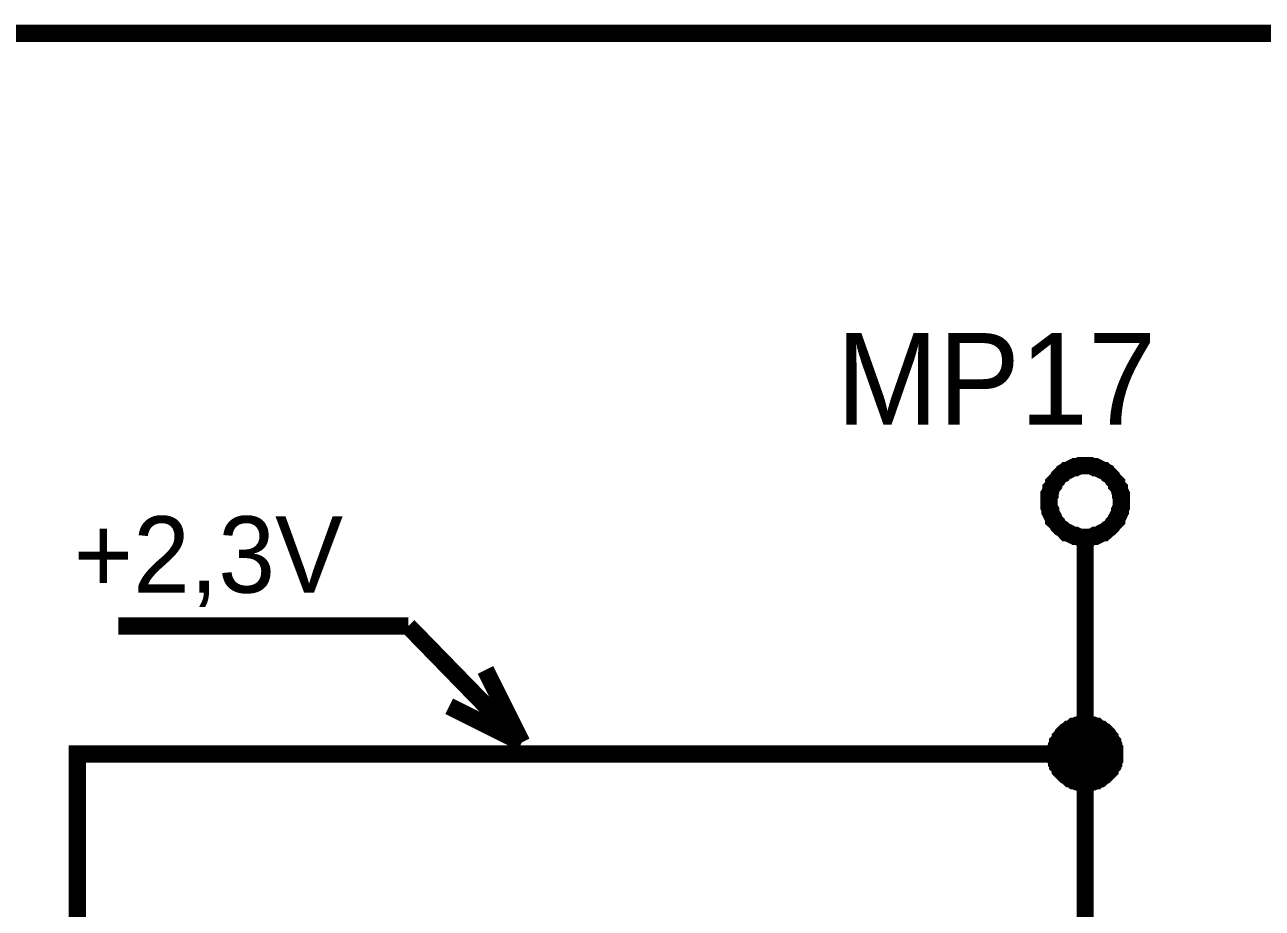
# Model space of a CAD drawing. Header units: millimetres. Extents: x 0 to 420, y 0 to 297.
# Drawn here: x 141.62 to 163.11, y 114.81 to 130.14 of the extents above; entities that cross this region are included whole.
import ezdxf

# ---------------------------------------------------------------- set-up
doc = ezdxf.new("R2010")
doc.units = ezdxf.units.MM
doc.layers.add('Sheet', color=255, linetype='Continuous')

msp = doc.modelspace()

# ---------------------------------------------------------------- linework, layer by layer
at = {"layer": 'Sheet'}
for points, const_width in [([(97.569, 124.986), (97.569, 129.987), (110.048, 129.987), (205.018, 129.987), (210, 129.987)], 0.3), ([(159.403, 121.873), (159.403, 121.906), (159.403, 121.94), (159.403, 121.973), (159.42, 121.989), (159.42, 122.022), (159.436, 122.055), (159.436, 122.089), (159.453, 122.105), (159.47, 122.138), (159.486, 122.155), (159.486, 122.188), (159.503, 122.205), (159.536, 122.238), (159.552, 122.254), (159.569, 122.287), (159.585, 122.304), (159.602, 122.32), (159.635, 122.337), (159.652, 122.37), (159.685, 122.387), (159.701, 122.403), (159.734, 122.403), (159.767, 122.42), (159.784, 122.436), (159.817, 122.453), (159.85, 122.453), (159.867, 122.469), (159.9, 122.469), (159.933, 122.486), (159.966, 122.486), (159.999, 122.486), (160.032, 122.486)], 0.3), ([(160.032, 122.486), (159.999, 122.486), (159.966, 122.486), (159.933, 122.486), (159.9, 122.469), (159.867, 122.469), (159.85, 122.453), (159.817, 122.453), (159.784, 122.436), (159.767, 122.42), (159.734, 122.403), (159.701, 122.403), (159.685, 122.387), (159.652, 122.37), (159.635, 122.337), (159.602, 122.32), (159.585, 122.304), (159.569, 122.287), (159.552, 122.254), (159.536, 122.238), (159.503, 122.205), (159.486, 122.188), (159.486, 122.155), (159.47, 122.138), (159.453, 122.105), (159.436, 122.089), (159.436, 122.055), (159.42, 122.022), (159.42, 121.989), (159.403, 121.973), (159.403, 121.94), (159.403, 121.906), (159.403, 121.873)], 0.3), ([(160.032, 122.486), (160.065, 122.486), (160.099, 122.486), (160.132, 122.486), (160.165, 122.469), (160.198, 122.469), (160.214, 122.453), (160.247, 122.453), (160.281, 122.436), (160.297, 122.42), (160.33, 122.403), (160.363, 122.403), (160.38, 122.387), (160.413, 122.37), (160.43, 122.337), (160.463, 122.32), (160.479, 122.304), (160.496, 122.287), (160.512, 122.254), (160.529, 122.238), (160.562, 122.205), (160.578, 122.188), (160.578, 122.155), (160.595, 122.138), (160.612, 122.105), (160.628, 122.089), (160.628, 122.055), (160.645, 122.022), (160.645, 121.989), (160.661, 121.973), (160.661, 121.94), (160.661, 121.906), (160.661, 121.873)], 0.3), ([(160.661, 121.873), (160.661, 121.906), (160.661, 121.94), (160.661, 121.973), (160.645, 121.989), (160.645, 122.022), (160.628, 122.055), (160.628, 122.089), (160.612, 122.105), (160.595, 122.138), (160.578, 122.155), (160.578, 122.188), (160.562, 122.205), (160.529, 122.238), (160.512, 122.254), (160.496, 122.287), (160.479, 122.304), (160.463, 122.32), (160.43, 122.337), (160.413, 122.37), (160.38, 122.387), (160.363, 122.403), (160.33, 122.403), (160.297, 122.42), (160.281, 122.436), (160.247, 122.453), (160.214, 122.453), (160.198, 122.469), (160.165, 122.469), (160.132, 122.486), (160.099, 122.486), (160.065, 122.486), (160.032, 122.486)], 0.3), ([(160.032, 121.244), (159.999, 121.244), (159.966, 121.244), (159.933, 121.244), (159.9, 121.261), (159.867, 121.261), (159.85, 121.277), (159.817, 121.277), (159.784, 121.294), (159.767, 121.31), (159.734, 121.327), (159.701, 121.327), (159.685, 121.343), (159.652, 121.377), (159.635, 121.393), (159.602, 121.41), (159.585, 121.426), (159.569, 121.443), (159.552, 121.476), (159.536, 121.492), (159.503, 121.526), (159.486, 121.542), (159.486, 121.575), (159.47, 121.608), (159.453, 121.625), (159.436, 121.658), (159.436, 121.691), (159.42, 121.708), (159.42, 121.741), (159.403, 121.774), (159.403, 121.807), (159.403, 121.84), (159.403, 121.873)], 0.3), ([(159.403, 121.873), (159.403, 121.873)], 0.3), ([(159.403, 121.873), (159.403, 121.84), (159.403, 121.807), (159.403, 121.774), (159.42, 121.741), (159.42, 121.708), (159.436, 121.691), (159.436, 121.658), (159.453, 121.625), (159.47, 121.608), (159.486, 121.575), (159.486, 121.542), (159.503, 121.526), (159.536, 121.492), (159.552, 121.476), (159.569, 121.443), (159.585, 121.426), (159.602, 121.41), (159.635, 121.393), (159.652, 121.377), (159.685, 121.343), (159.701, 121.327), (159.734, 121.327), (159.767, 121.31), (159.784, 121.294), (159.817, 121.277), (159.85, 121.277), (159.867, 121.261), (159.9, 121.261), (159.933, 121.244), (159.966, 121.244), (159.999, 121.244), (160.032, 121.244)], 0.3), ([(160.661, 121.873), (160.661, 121.84), (160.661, 121.807), (160.661, 121.774), (160.645, 121.741), (160.645, 121.708), (160.628, 121.691), (160.628, 121.658), (160.612, 121.625), (160.595, 121.608), (160.578, 121.575), (160.578, 121.542), (160.562, 121.526), (160.529, 121.492), (160.512, 121.476), (160.496, 121.443), (160.479, 121.426), (160.463, 121.41), (160.43, 121.393), (160.413, 121.377), (160.38, 121.343), (160.363, 121.327), (160.33, 121.327), (160.297, 121.31), (160.281, 121.294), (160.247, 121.277), (160.214, 121.277), (160.198, 121.261), (160.165, 121.261), (160.132, 121.244), (160.099, 121.244), (160.065, 121.244), (160.032, 121.244)], 0.3), ([(160.032, 121.244), (160.065, 121.244), (160.099, 121.244), (160.132, 121.244), (160.165, 121.261), (160.198, 121.261), (160.214, 121.277), (160.247, 121.277), (160.281, 121.294), (160.297, 121.31), (160.33, 121.327), (160.363, 121.327), (160.38, 121.343), (160.413, 121.377), (160.43, 121.393), (160.463, 121.41), (160.479, 121.426), (160.496, 121.443), (160.512, 121.476), (160.529, 121.492), (160.562, 121.526), (160.578, 121.542), (160.578, 121.575), (160.595, 121.608), (160.612, 121.625), (160.628, 121.658), (160.628, 121.691), (160.645, 121.708), (160.645, 121.741), (160.661, 121.774), (160.661, 121.807), (160.661, 121.84), (160.661, 121.873)], 0.3), ([(160.661, 121.873), (160.661, 121.873), (160.661, 121.873), (160.661, 121.873), (160.661, 121.873), (160.661, 121.873), (160.661, 121.873), (160.661, 121.873), (160.661, 121.873), (160.661, 121.873), (160.661, 121.873), (160.661, 121.873), (160.661, 121.873), (160.661, 121.873), (160.661, 121.873), (160.661, 121.873), (160.661, 121.873), (160.661, 121.873), (160.661, 121.873), (160.661, 121.873), (160.661, 121.873), (160.661, 121.873), (160.661, 121.873), (160.661, 121.873), (160.661, 121.873), (160.661, 121.873), (160.661, 121.873), (160.661, 121.873), (160.661, 121.873), (160.661, 121.873), (160.661, 121.873), (160.661, 121.873), (160.661, 121.873)], 0.3), ([(160.661, 121.873), (160.661, 121.873)], 0.3), ([(160.032, 121.244), (160.032, 119.986)], 0.3), ([(160.032, 117.485), (160.032, 119.986)], 0.3), ([(148.281, 119.704), (143.25, 119.704)], 0.3), ([(150.251, 117.684), (148.281, 119.704)], 0.3), ([(150.251, 117.684), (149.622, 118.942)], 0.3), ([(150.251, 117.684), (148.993, 118.313)], 0.3), ([(159.519, 117.485), (159.519, 117.518), (159.519, 117.535), (159.519, 117.568), (159.536, 117.585), (159.536, 117.618), (159.536, 117.634), (159.552, 117.667), (159.552, 117.684), (159.569, 117.7), (159.585, 117.734), (159.602, 117.75), (159.602, 117.767), (159.619, 117.783), (159.635, 117.816), (159.652, 117.833), (159.668, 117.85), (159.685, 117.866), (159.701, 117.883), (159.734, 117.899), (159.751, 117.916), (159.767, 117.916), (159.784, 117.932), (159.817, 117.949), (159.834, 117.965), (159.85, 117.965), (159.883, 117.982), (159.9, 117.982), (159.933, 117.982), (159.95, 117.999), (159.983, 117.999), (159.999, 117.999), (160.032, 117.999)], 0.3), ([(159.519, 117.485), (159.519, 117.518), (159.519, 117.535), (159.519, 117.568), (159.536, 117.585), (159.536, 117.618), (159.536, 117.634), (159.552, 117.667), (159.552, 117.684), (159.569, 117.7), (159.585, 117.734), (159.602, 117.75), (159.602, 117.767), (159.619, 117.783), (159.635, 117.816), (159.652, 117.833), (159.668, 117.85), (159.685, 117.866), (159.701, 117.883), (159.734, 117.899), (159.751, 117.916), (159.767, 117.916), (159.784, 117.932), (159.817, 117.949), (159.834, 117.965), (159.85, 117.965), (159.883, 117.982), (159.9, 117.982), (159.933, 117.982), (159.95, 117.999), (159.983, 117.999), (159.999, 117.999), (160.032, 117.999)], 0.3), ([(159.519, 117.485), (159.519, 117.518), (159.519, 117.535), (159.519, 117.568), (159.536, 117.585), (159.536, 117.618), (159.536, 117.634), (159.552, 117.667), (159.552, 117.684), (159.569, 117.7), (159.585, 117.734), (159.602, 117.75), (159.602, 117.767), (159.619, 117.783), (159.635, 117.816), (159.652, 117.833), (159.668, 117.85), (159.685, 117.866), (159.701, 117.883), (159.734, 117.899), (159.751, 117.916), (159.767, 117.916), (159.784, 117.932), (159.817, 117.949), (159.834, 117.965), (159.85, 117.965), (159.883, 117.982), (159.9, 117.982), (159.933, 117.982), (159.95, 117.999), (159.983, 117.999), (159.999, 117.999), (160.032, 117.999)], 0.3), ([(159.519, 117.485), (159.519, 117.518), (159.519, 117.535), (159.519, 117.568), (159.536, 117.585), (159.536, 117.618), (159.536, 117.634), (159.552, 117.667), (159.552, 117.684), (159.569, 117.7), (159.585, 117.734), (159.602, 117.75), (159.602, 117.767), (159.619, 117.783), (159.635, 117.816), (159.652, 117.833), (159.668, 117.85), (159.685, 117.866), (159.701, 117.883), (159.734, 117.899), (159.751, 117.916), (159.767, 117.916), (159.784, 117.932), (159.817, 117.949), (159.834, 117.965), (159.85, 117.965), (159.883, 117.982), (159.9, 117.982), (159.933, 117.982), (159.95, 117.999), (159.983, 117.999), (159.999, 117.999), (160.032, 117.999)], 0.3), ([(160.032, 117.999), (160.032, 117.999)], 0.3), ([(160.032, 117.999), (160.065, 117.999), (160.082, 117.999), (160.115, 117.999), (160.132, 117.982), (160.165, 117.982), (160.181, 117.982), (160.214, 117.965), (160.231, 117.965), (160.247, 117.949), (160.281, 117.932), (160.297, 117.916), (160.314, 117.916), (160.33, 117.899), (160.363, 117.883), (160.38, 117.866), (160.396, 117.85), (160.413, 117.833), (160.43, 117.816), (160.446, 117.783), (160.463, 117.767), (160.463, 117.75), (160.479, 117.734), (160.496, 117.7), (160.512, 117.684), (160.512, 117.667), (160.529, 117.634), (160.529, 117.618), (160.529, 117.585), (160.545, 117.568), (160.545, 117.535), (160.545, 117.518), (160.545, 117.485)], 0.3), ([(160.032, 117.999), (160.032, 117.999)], 0.3), ([(160.032, 117.999), (160.065, 117.999), (160.082, 117.999), (160.115, 117.999), (160.132, 117.982), (160.165, 117.982), (160.181, 117.982), (160.214, 117.965), (160.231, 117.965), (160.247, 117.949), (160.281, 117.932), (160.297, 117.916), (160.314, 117.916), (160.33, 117.899), (160.363, 117.883), (160.38, 117.866), (160.396, 117.85), (160.413, 117.833), (160.43, 117.816), (160.446, 117.783), (160.463, 117.767), (160.463, 117.75), (160.479, 117.734), (160.496, 117.7), (160.512, 117.684), (160.512, 117.667), (160.529, 117.634), (160.529, 117.618), (160.529, 117.585), (160.545, 117.568), (160.545, 117.535), (160.545, 117.518), (160.545, 117.485)], 0.3), ([(160.032, 117.999), (160.032, 117.999)], 0.3), ([(160.032, 117.999), (160.065, 117.999), (160.082, 117.999), (160.115, 117.999), (160.132, 117.982), (160.165, 117.982), (160.181, 117.982), (160.214, 117.965), (160.231, 117.965), (160.247, 117.949), (160.281, 117.932), (160.297, 117.916), (160.314, 117.916), (160.33, 117.899), (160.363, 117.883), (160.38, 117.866), (160.396, 117.85), (160.413, 117.833), (160.43, 117.816), (160.446, 117.783), (160.463, 117.767), (160.463, 117.75), (160.479, 117.734), (160.496, 117.7), (160.512, 117.684), (160.512, 117.667), (160.529, 117.634), (160.529, 117.618), (160.529, 117.585), (160.545, 117.568), (160.545, 117.535), (160.545, 117.518), (160.545, 117.485)], 0.3), ([(160.032, 117.999), (160.032, 117.999)], 0.3), ([(160.032, 117.999), (160.065, 117.999), (160.082, 117.999), (160.115, 117.999), (160.132, 117.982), (160.165, 117.982), (160.181, 117.982), (160.214, 117.965), (160.231, 117.965), (160.247, 117.949), (160.281, 117.932), (160.297, 117.916), (160.314, 117.916), (160.33, 117.899), (160.363, 117.883), (160.38, 117.866), (160.396, 117.85), (160.413, 117.833), (160.43, 117.816), (160.446, 117.783), (160.463, 117.767), (160.463, 117.75), (160.479, 117.734), (160.496, 117.7), (160.512, 117.684), (160.512, 117.667), (160.529, 117.634), (160.529, 117.618), (160.529, 117.585), (160.545, 117.568), (160.545, 117.535), (160.545, 117.518), (160.545, 117.485)], 0.3), ([(159.519, 117.485), (159.519, 117.518), (159.519, 117.535), (159.519, 117.568), (159.536, 117.585), (159.536, 117.618), (159.536, 117.634), (159.552, 117.667), (159.552, 117.684), (159.569, 117.7), (159.585, 117.734), (159.602, 117.75), (159.602, 117.767), (159.619, 117.783), (159.635, 117.816), (159.652, 117.833), (159.668, 117.85), (159.685, 117.866), (159.701, 117.883), (159.734, 117.899), (159.751, 117.916), (159.767, 117.916), (159.784, 117.932), (159.817, 117.949), (159.834, 117.965), (159.85, 117.965), (159.883, 117.982), (159.9, 117.982), (159.933, 117.982), (159.95, 117.999), (159.983, 117.999), (159.999, 117.999), (160.032, 117.999)], 0.0991), ([(159.519, 117.485), (159.519, 117.518), (159.519, 117.535), (159.519, 117.568), (159.536, 117.585), (159.536, 117.618), (159.536, 117.634), (159.552, 117.667), (159.552, 117.684), (159.569, 117.7), (159.585, 117.734), (159.602, 117.75), (159.602, 117.767), (159.619, 117.783), (159.635, 117.816), (159.652, 117.833), (159.668, 117.85), (159.685, 117.866), (159.701, 117.883), (159.734, 117.899), (159.751, 117.916), (159.767, 117.916), (159.784, 117.932), (159.817, 117.949), (159.834, 117.965), (159.85, 117.965), (159.883, 117.982), (159.9, 117.982), (159.933, 117.982), (159.95, 117.999), (159.983, 117.999), (159.999, 117.999), (160.032, 117.999)], 0.0991), ([(159.519, 117.485), (159.519, 117.518), (159.519, 117.535), (159.519, 117.568), (159.536, 117.585), (159.536, 117.618), (159.536, 117.634), (159.552, 117.667), (159.552, 117.684), (159.569, 117.7), (159.585, 117.734), (159.602, 117.75), (159.602, 117.767), (159.619, 117.783), (159.635, 117.816), (159.652, 117.833), (159.668, 117.85), (159.685, 117.866), (159.701, 117.883), (159.734, 117.899), (159.751, 117.916), (159.767, 117.916), (159.784, 117.932), (159.817, 117.949), (159.834, 117.965), (159.85, 117.965), (159.883, 117.982), (159.9, 117.982), (159.933, 117.982), (159.95, 117.999), (159.983, 117.999), (159.999, 117.999), (160.032, 117.999)], 0.0991), ([(159.519, 117.485), (159.519, 117.518), (159.519, 117.535), (159.519, 117.568), (159.536, 117.585), (159.536, 117.618), (159.536, 117.634), (159.552, 117.667), (159.552, 117.684), (159.569, 117.7), (159.585, 117.734), (159.602, 117.75), (159.602, 117.767), (159.619, 117.783), (159.635, 117.816), (159.652, 117.833), (159.668, 117.85), (159.685, 117.866), (159.701, 117.883), (159.734, 117.899), (159.751, 117.916), (159.767, 117.916), (159.784, 117.932), (159.817, 117.949), (159.834, 117.965), (159.85, 117.965), (159.883, 117.982), (159.9, 117.982), (159.933, 117.982), (159.95, 117.999), (159.983, 117.999), (159.999, 117.999), (160.032, 117.999)], 0.0991), ([(160.032, 117.999), (160.032, 117.999)], 0.0991), ([(160.032, 117.999), (160.065, 117.999), (160.082, 117.999), (160.115, 117.999), (160.132, 117.982), (160.165, 117.982), (160.181, 117.982), (160.214, 117.965), (160.231, 117.965), (160.247, 117.949), (160.281, 117.932), (160.297, 117.916), (160.314, 117.916), (160.33, 117.899), (160.363, 117.883), (160.38, 117.866), (160.396, 117.85), (160.413, 117.833), (160.43, 117.816), (160.446, 117.783), (160.463, 117.767), (160.463, 117.75), (160.479, 117.734), (160.496, 117.7), (160.512, 117.684), (160.512, 117.667), (160.529, 117.634), (160.529, 117.618), (160.529, 117.585), (160.545, 117.568), (160.545, 117.535), (160.545, 117.518), (160.545, 117.485)], 0.0991), ([(160.032, 117.999), (160.032, 117.999)], 0.0991), ([(160.032, 117.999), (160.065, 117.999), (160.082, 117.999), (160.115, 117.999), (160.132, 117.982), (160.165, 117.982), (160.181, 117.982), (160.214, 117.965), (160.231, 117.965), (160.247, 117.949), (160.281, 117.932), (160.297, 117.916), (160.314, 117.916), (160.33, 117.899), (160.363, 117.883), (160.38, 117.866), (160.396, 117.85), (160.413, 117.833), (160.43, 117.816), (160.446, 117.783), (160.463, 117.767), (160.463, 117.75), (160.479, 117.734), (160.496, 117.7), (160.512, 117.684), (160.512, 117.667), (160.529, 117.634), (160.529, 117.618), (160.529, 117.585), (160.545, 117.568), (160.545, 117.535), (160.545, 117.518), (160.545, 117.485)], 0.0991), ([(160.032, 117.999), (160.032, 117.999)], 0.0991), ([(160.032, 117.999), (160.065, 117.999), (160.082, 117.999), (160.115, 117.999), (160.132, 117.982), (160.165, 117.982), (160.181, 117.982), (160.214, 117.965), (160.231, 117.965), (160.247, 117.949), (160.281, 117.932), (160.297, 117.916), (160.314, 117.916), (160.33, 117.899), (160.363, 117.883), (160.38, 117.866), (160.396, 117.85), (160.413, 117.833), (160.43, 117.816), (160.446, 117.783), (160.463, 117.767), (160.463, 117.75), (160.479, 117.734), (160.496, 117.7), (160.512, 117.684), (160.512, 117.667), (160.529, 117.634), (160.529, 117.618), (160.529, 117.585), (160.545, 117.568), (160.545, 117.535), (160.545, 117.518), (160.545, 117.485)], 0.0991), ([(160.032, 117.999), (160.032, 117.999)], 0.0991), ([(160.032, 117.999), (160.065, 117.999), (160.082, 117.999), (160.115, 117.999), (160.132, 117.982), (160.165, 117.982), (160.181, 117.982), (160.214, 117.965), (160.231, 117.965), (160.247, 117.949), (160.281, 117.932), (160.297, 117.916), (160.314, 117.916), (160.33, 117.899), (160.363, 117.883), (160.38, 117.866), (160.396, 117.85), (160.413, 117.833), (160.43, 117.816), (160.446, 117.783), (160.463, 117.767), (160.463, 117.75), (160.479, 117.734), (160.496, 117.7), (160.512, 117.684), (160.512, 117.667), (160.529, 117.634), (160.529, 117.618), (160.529, 117.585), (160.545, 117.568), (160.545, 117.535), (160.545, 117.518), (160.545, 117.485)], 0.0991), ([(145.037, 109.984), (142.538, 109.984), (142.538, 117.485), (160.032, 117.485), (160.032, 107.5), (157.533, 107.5)], 0.3), ([(160.032, 116.988), (159.999, 116.988), (159.983, 116.988), (159.95, 116.988), (159.933, 117.005), (159.9, 117.005), (159.883, 117.005), (159.85, 117.022), (159.834, 117.022), (159.817, 117.038), (159.784, 117.055), (159.767, 117.055), (159.751, 117.071), (159.734, 117.088), (159.701, 117.104), (159.685, 117.121), (159.668, 117.137), (159.652, 117.154), (159.635, 117.171), (159.619, 117.187), (159.602, 117.204), (159.602, 117.22), (159.585, 117.253), (159.569, 117.27), (159.552, 117.287), (159.552, 117.32), (159.536, 117.336), (159.536, 117.353), (159.536, 117.386), (159.519, 117.402), (159.519, 117.436), (159.519, 117.452), (159.519, 117.485)], 0.3), ([(159.519, 117.485), (159.519, 117.485)], 0.3), ([(160.032, 116.988), (159.999, 116.988), (159.983, 116.988), (159.95, 116.988), (159.933, 117.005), (159.9, 117.005), (159.883, 117.005), (159.85, 117.022), (159.834, 117.022), (159.817, 117.038), (159.784, 117.055), (159.767, 117.055), (159.751, 117.071), (159.734, 117.088), (159.701, 117.104), (159.685, 117.121), (159.668, 117.137), (159.652, 117.154), (159.635, 117.171), (159.619, 117.187), (159.602, 117.204), (159.602, 117.22), (159.585, 117.253), (159.569, 117.27), (159.552, 117.287), (159.552, 117.32), (159.536, 117.336), (159.536, 117.353), (159.536, 117.386), (159.519, 117.402), (159.519, 117.436), (159.519, 117.452), (159.519, 117.485)], 0.3), ([(159.519, 117.485), (159.519, 117.485)], 0.3), ([(160.032, 116.988), (159.999, 116.988), (159.983, 116.988), (159.95, 116.988), (159.933, 117.005), (159.9, 117.005), (159.883, 117.005), (159.85, 117.022), (159.834, 117.022), (159.817, 117.038), (159.784, 117.055), (159.767, 117.055), (159.751, 117.071), (159.734, 117.088), (159.701, 117.104), (159.685, 117.121), (159.668, 117.137), (159.652, 117.154), (159.635, 117.171), (159.619, 117.187), (159.602, 117.204), (159.602, 117.22), (159.585, 117.253), (159.569, 117.27), (159.552, 117.287), (159.552, 117.32), (159.536, 117.336), (159.536, 117.353), (159.536, 117.386), (159.519, 117.402), (159.519, 117.436), (159.519, 117.452), (159.519, 117.485)], 0.3), ([(159.519, 117.485), (159.519, 117.485)], 0.3), ([(160.032, 116.988), (159.999, 116.988), (159.983, 116.988), (159.95, 116.988), (159.933, 117.005), (159.9, 117.005), (159.883, 117.005), (159.85, 117.022), (159.834, 117.022), (159.817, 117.038), (159.784, 117.055), (159.767, 117.055), (159.751, 117.071), (159.734, 117.088), (159.701, 117.104), (159.685, 117.121), (159.668, 117.137), (159.652, 117.154), (159.635, 117.171), (159.619, 117.187), (159.602, 117.204), (159.602, 117.22), (159.585, 117.253), (159.569, 117.27), (159.552, 117.287), (159.552, 117.32), (159.536, 117.336), (159.536, 117.353), (159.536, 117.386), (159.519, 117.402), (159.519, 117.436), (159.519, 117.452), (159.519, 117.485)], 0.3), ([(159.519, 117.485), (159.519, 117.485)], 0.3), ([(160.032, 116.988), (159.999, 116.988), (159.983, 116.988), (159.95, 116.988), (159.933, 117.005), (159.9, 117.005), (159.883, 117.005), (159.85, 117.022), (159.834, 117.022), (159.817, 117.038), (159.784, 117.055), (159.767, 117.055), (159.751, 117.071), (159.734, 117.088), (159.701, 117.104), (159.685, 117.121), (159.668, 117.137), (159.652, 117.154), (159.635, 117.171), (159.619, 117.187), (159.602, 117.204), (159.602, 117.22), (159.585, 117.253), (159.569, 117.27), (159.552, 117.287), (159.552, 117.32), (159.536, 117.336), (159.536, 117.353), (159.536, 117.386), (159.519, 117.402), (159.519, 117.436), (159.519, 117.452), (159.519, 117.485)], 0.0991), ([(159.519, 117.485), (159.519, 117.485)], 0.0991), ([(160.032, 116.988), (159.999, 116.988), (159.983, 116.988), (159.95, 116.988), (159.933, 117.005), (159.9, 117.005), (159.883, 117.005), (159.85, 117.022), (159.834, 117.022), (159.817, 117.038), (159.784, 117.055), (159.767, 117.055), (159.751, 117.071), (159.734, 117.088), (159.701, 117.104), (159.685, 117.121), (159.668, 117.137), (159.652, 117.154), (159.635, 117.171), (159.619, 117.187), (159.602, 117.204), (159.602, 117.22), (159.585, 117.253), (159.569, 117.27), (159.552, 117.287), (159.552, 117.32), (159.536, 117.336), (159.536, 117.353), (159.536, 117.386), (159.519, 117.402), (159.519, 117.436), (159.519, 117.452), (159.519, 117.485)], 0.0991), ([(159.519, 117.485), (159.519, 117.485)], 0.0991), ([(160.032, 116.988), (159.999, 116.988), (159.983, 116.988), (159.95, 116.988), (159.933, 117.005), (159.9, 117.005), (159.883, 117.005), (159.85, 117.022), (159.834, 117.022), (159.817, 117.038), (159.784, 117.055), (159.767, 117.055), (159.751, 117.071), (159.734, 117.088), (159.701, 117.104), (159.685, 117.121), (159.668, 117.137), (159.652, 117.154), (159.635, 117.171), (159.619, 117.187), (159.602, 117.204), (159.602, 117.22), (159.585, 117.253), (159.569, 117.27), (159.552, 117.287), (159.552, 117.32), (159.536, 117.336), (159.536, 117.353), (159.536, 117.386), (159.519, 117.402), (159.519, 117.436), (159.519, 117.452), (159.519, 117.485)], 0.0991), ([(159.519, 117.485), (159.519, 117.485)], 0.0991), ([(160.032, 116.988), (159.999, 116.988), (159.983, 116.988), (159.95, 116.988), (159.933, 117.005), (159.9, 117.005), (159.883, 117.005), (159.85, 117.022), (159.834, 117.022), (159.817, 117.038), (159.784, 117.055), (159.767, 117.055), (159.751, 117.071), (159.734, 117.088), (159.701, 117.104), (159.685, 117.121), (159.668, 117.137), (159.652, 117.154), (159.635, 117.171), (159.619, 117.187), (159.602, 117.204), (159.602, 117.22), (159.585, 117.253), (159.569, 117.27), (159.552, 117.287), (159.552, 117.32), (159.536, 117.336), (159.536, 117.353), (159.536, 117.386), (159.519, 117.402), (159.519, 117.436), (159.519, 117.452), (159.519, 117.485)], 0.0991), ([(159.519, 117.485), (159.519, 117.485)], 0.0991), ([(160.545, 117.485), (160.545, 117.452), (160.545, 117.436), (160.545, 117.402), (160.529, 117.386), (160.529, 117.353), (160.529, 117.336), (160.512, 117.32), (160.512, 117.287), (160.496, 117.27), (160.479, 117.253), (160.463, 117.22), (160.463, 117.204), (160.446, 117.187), (160.43, 117.171), (160.413, 117.154), (160.396, 117.137), (160.38, 117.121), (160.363, 117.104), (160.33, 117.088), (160.314, 117.071), (160.297, 117.055), (160.281, 117.055), (160.247, 117.038), (160.231, 117.022), (160.214, 117.022), (160.181, 117.005), (160.165, 117.005), (160.132, 117.005), (160.115, 116.988), (160.082, 116.988), (160.065, 116.988), (160.032, 116.988)], 0.3), ([(160.545, 117.485), (160.545, 117.452), (160.545, 117.436), (160.545, 117.402), (160.529, 117.386), (160.529, 117.353), (160.529, 117.336), (160.512, 117.32), (160.512, 117.287), (160.496, 117.27), (160.479, 117.253), (160.463, 117.22), (160.463, 117.204), (160.446, 117.187), (160.43, 117.171), (160.413, 117.154), (160.396, 117.137), (160.38, 117.121), (160.363, 117.104), (160.33, 117.088), (160.314, 117.071), (160.297, 117.055), (160.281, 117.055), (160.247, 117.038), (160.231, 117.022), (160.214, 117.022), (160.181, 117.005), (160.165, 117.005), (160.132, 117.005), (160.115, 116.988), (160.082, 116.988), (160.065, 116.988), (160.032, 116.988)], 0.3), ([(160.545, 117.485), (160.545, 117.452), (160.545, 117.436), (160.545, 117.402), (160.529, 117.386), (160.529, 117.353), (160.529, 117.336), (160.512, 117.32), (160.512, 117.287), (160.496, 117.27), (160.479, 117.253), (160.463, 117.22), (160.463, 117.204), (160.446, 117.187), (160.43, 117.171), (160.413, 117.154), (160.396, 117.137), (160.38, 117.121), (160.363, 117.104), (160.33, 117.088), (160.314, 117.071), (160.297, 117.055), (160.281, 117.055), (160.247, 117.038), (160.231, 117.022), (160.214, 117.022), (160.181, 117.005), (160.165, 117.005), (160.132, 117.005), (160.115, 116.988), (160.082, 116.988), (160.065, 116.988), (160.032, 116.988)], 0.3), ([(160.545, 117.485), (160.545, 117.452), (160.545, 117.436), (160.545, 117.402), (160.529, 117.386), (160.529, 117.353), (160.529, 117.336), (160.512, 117.32), (160.512, 117.287), (160.496, 117.27), (160.479, 117.253), (160.463, 117.22), (160.463, 117.204), (160.446, 117.187), (160.43, 117.171), (160.413, 117.154), (160.396, 117.137), (160.38, 117.121), (160.363, 117.104), (160.33, 117.088), (160.314, 117.071), (160.297, 117.055), (160.281, 117.055), (160.247, 117.038), (160.231, 117.022), (160.214, 117.022), (160.181, 117.005), (160.165, 117.005), (160.132, 117.005), (160.115, 116.988), (160.082, 116.988), (160.065, 116.988), (160.032, 116.988)], 0.3), ([(160.545, 117.485), (160.545, 117.452), (160.545, 117.436), (160.545, 117.402), (160.529, 117.386), (160.529, 117.353), (160.529, 117.336), (160.512, 117.32), (160.512, 117.287), (160.496, 117.27), (160.479, 117.253), (160.463, 117.22), (160.463, 117.204), (160.446, 117.187), (160.43, 117.171), (160.413, 117.154), (160.396, 117.137), (160.38, 117.121), (160.363, 117.104), (160.33, 117.088), (160.314, 117.071), (160.297, 117.055), (160.281, 117.055), (160.247, 117.038), (160.231, 117.022), (160.214, 117.022), (160.181, 117.005), (160.165, 117.005), (160.132, 117.005), (160.115, 116.988), (160.082, 116.988), (160.065, 116.988), (160.032, 116.988)], 0.0991), ([(160.545, 117.485), (160.545, 117.452), (160.545, 117.436), (160.545, 117.402), (160.529, 117.386), (160.529, 117.353), (160.529, 117.336), (160.512, 117.32), (160.512, 117.287), (160.496, 117.27), (160.479, 117.253), (160.463, 117.22), (160.463, 117.204), (160.446, 117.187), (160.43, 117.171), (160.413, 117.154), (160.396, 117.137), (160.38, 117.121), (160.363, 117.104), (160.33, 117.088), (160.314, 117.071), (160.297, 117.055), (160.281, 117.055), (160.247, 117.038), (160.231, 117.022), (160.214, 117.022), (160.181, 117.005), (160.165, 117.005), (160.132, 117.005), (160.115, 116.988), (160.082, 116.988), (160.065, 116.988), (160.032, 116.988)], 0.0991), ([(160.545, 117.485), (160.545, 117.452), (160.545, 117.436), (160.545, 117.402), (160.529, 117.386), (160.529, 117.353), (160.529, 117.336), (160.512, 117.32), (160.512, 117.287), (160.496, 117.27), (160.479, 117.253), (160.463, 117.22), (160.463, 117.204), (160.446, 117.187), (160.43, 117.171), (160.413, 117.154), (160.396, 117.137), (160.38, 117.121), (160.363, 117.104), (160.33, 117.088), (160.314, 117.071), (160.297, 117.055), (160.281, 117.055), (160.247, 117.038), (160.231, 117.022), (160.214, 117.022), (160.181, 117.005), (160.165, 117.005), (160.132, 117.005), (160.115, 116.988), (160.082, 116.988), (160.065, 116.988), (160.032, 116.988)], 0.0991), ([(160.545, 117.485), (160.545, 117.452), (160.545, 117.436), (160.545, 117.402), (160.529, 117.386), (160.529, 117.353), (160.529, 117.336), (160.512, 117.32), (160.512, 117.287), (160.496, 117.27), (160.479, 117.253), (160.463, 117.22), (160.463, 117.204), (160.446, 117.187), (160.43, 117.171), (160.413, 117.154), (160.396, 117.137), (160.38, 117.121), (160.363, 117.104), (160.33, 117.088), (160.314, 117.071), (160.297, 117.055), (160.281, 117.055), (160.247, 117.038), (160.231, 117.022), (160.214, 117.022), (160.181, 117.005), (160.165, 117.005), (160.132, 117.005), (160.115, 116.988), (160.082, 116.988), (160.065, 116.988), (160.032, 116.988)], 0.0991), ([(160.545, 117.485), (160.545, 117.485), (160.545, 117.485), (160.545, 117.485), (160.545, 117.485), (160.545, 117.485), (160.545, 117.485), (160.545, 117.485), (160.545, 117.485), (160.545, 117.485), (160.545, 117.485), (160.545, 117.485), (160.545, 117.485), (160.545, 117.485), (160.545, 117.485), (160.545, 117.485), (160.545, 117.485), (160.545, 117.485), (160.545, 117.485), (160.545, 117.485), (160.545, 117.485), (160.545, 117.485), (160.545, 117.485), (160.545, 117.485), (160.545, 117.485), (160.545, 117.485), (160.545, 117.485), (160.545, 117.485), (160.545, 117.485), (160.545, 117.485), (160.545, 117.485), (160.545, 117.485), (160.545, 117.485)], 0.3), ([(160.545, 117.485), (160.545, 117.485)], 0.3), ([(160.545, 117.485), (160.545, 117.485), (160.545, 117.485), (160.545, 117.485), (160.545, 117.485), (160.545, 117.485), (160.545, 117.485), (160.545, 117.485), (160.545, 117.485), (160.545, 117.485), (160.545, 117.485), (160.545, 117.485), (160.545, 117.485), (160.545, 117.485), (160.545, 117.485), (160.545, 117.485), (160.545, 117.485), (160.545, 117.485), (160.545, 117.485), (160.545, 117.485), (160.545, 117.485), (160.545, 117.485), (160.545, 117.485), (160.545, 117.485), (160.545, 117.485), (160.545, 117.485), (160.545, 117.485), (160.545, 117.485), (160.545, 117.485), (160.545, 117.485), (160.545, 117.485), (160.545, 117.485), (160.545, 117.485)], 0.3), ([(160.545, 117.485), (160.545, 117.485)], 0.3), ([(160.545, 117.485), (160.545, 117.485), (160.545, 117.485), (160.545, 117.485), (160.545, 117.485), (160.545, 117.485), (160.545, 117.485), (160.545, 117.485), (160.545, 117.485), (160.545, 117.485), (160.545, 117.485), (160.545, 117.485), (160.545, 117.485), (160.545, 117.485), (160.545, 117.485), (160.545, 117.485), (160.545, 117.485), (160.545, 117.485), (160.545, 117.485), (160.545, 117.485), (160.545, 117.485), (160.545, 117.485), (160.545, 117.485), (160.545, 117.485), (160.545, 117.485), (160.545, 117.485), (160.545, 117.485), (160.545, 117.485), (160.545, 117.485), (160.545, 117.485), (160.545, 117.485), (160.545, 117.485), (160.545, 117.485)], 0.3), ([(160.545, 117.485), (160.545, 117.485)], 0.3), ([(160.545, 117.485), (160.545, 117.485), (160.545, 117.485), (160.545, 117.485), (160.545, 117.485), (160.545, 117.485), (160.545, 117.485), (160.545, 117.485), (160.545, 117.485), (160.545, 117.485), (160.545, 117.485), (160.545, 117.485), (160.545, 117.485), (160.545, 117.485), (160.545, 117.485), (160.545, 117.485), (160.545, 117.485), (160.545, 117.485), (160.545, 117.485), (160.545, 117.485), (160.545, 117.485), (160.545, 117.485), (160.545, 117.485), (160.545, 117.485), (160.545, 117.485), (160.545, 117.485), (160.545, 117.485), (160.545, 117.485), (160.545, 117.485), (160.545, 117.485), (160.545, 117.485), (160.545, 117.485), (160.545, 117.485)], 0.3), ([(160.545, 117.485), (160.545, 117.485)], 0.3), ([(160.545, 117.485), (160.545, 117.485), (160.545, 117.485), (160.545, 117.485), (160.545, 117.485), (160.545, 117.485), (160.545, 117.485), (160.545, 117.485), (160.545, 117.485), (160.545, 117.485), (160.545, 117.485), (160.545, 117.485), (160.545, 117.485), (160.545, 117.485), (160.545, 117.485), (160.545, 117.485), (160.545, 117.485), (160.545, 117.485), (160.545, 117.485), (160.545, 117.485), (160.545, 117.485), (160.545, 117.485), (160.545, 117.485), (160.545, 117.485), (160.545, 117.485), (160.545, 117.485), (160.545, 117.485), (160.545, 117.485), (160.545, 117.485), (160.545, 117.485), (160.545, 117.485), (160.545, 117.485), (160.545, 117.485)], 0.0991), ([(160.545, 117.485), (160.545, 117.485)], 0.0991), ([(160.545, 117.485), (160.545, 117.485), (160.545, 117.485), (160.545, 117.485), (160.545, 117.485), (160.545, 117.485), (160.545, 117.485), (160.545, 117.485), (160.545, 117.485), (160.545, 117.485), (160.545, 117.485), (160.545, 117.485), (160.545, 117.485), (160.545, 117.485), (160.545, 117.485), (160.545, 117.485), (160.545, 117.485), (160.545, 117.485), (160.545, 117.485), (160.545, 117.485), (160.545, 117.485), (160.545, 117.485), (160.545, 117.485), (160.545, 117.485), (160.545, 117.485), (160.545, 117.485), (160.545, 117.485), (160.545, 117.485), (160.545, 117.485), (160.545, 117.485), (160.545, 117.485), (160.545, 117.485), (160.545, 117.485)], 0.0991), ([(160.545, 117.485), (160.545, 117.485)], 0.0991), ([(160.545, 117.485), (160.545, 117.485), (160.545, 117.485), (160.545, 117.485), (160.545, 117.485), (160.545, 117.485), (160.545, 117.485), (160.545, 117.485), (160.545, 117.485), (160.545, 117.485), (160.545, 117.485), (160.545, 117.485), (160.545, 117.485), (160.545, 117.485), (160.545, 117.485), (160.545, 117.485), (160.545, 117.485), (160.545, 117.485), (160.545, 117.485), (160.545, 117.485), (160.545, 117.485), (160.545, 117.485), (160.545, 117.485), (160.545, 117.485), (160.545, 117.485), (160.545, 117.485), (160.545, 117.485), (160.545, 117.485), (160.545, 117.485), (160.545, 117.485), (160.545, 117.485), (160.545, 117.485), (160.545, 117.485)], 0.0991), ([(160.545, 117.485), (160.545, 117.485)], 0.0991), ([(160.545, 117.485), (160.545, 117.485), (160.545, 117.485), (160.545, 117.485), (160.545, 117.485), (160.545, 117.485), (160.545, 117.485), (160.545, 117.485), (160.545, 117.485), (160.545, 117.485), (160.545, 117.485), (160.545, 117.485), (160.545, 117.485), (160.545, 117.485), (160.545, 117.485), (160.545, 117.485), (160.545, 117.485), (160.545, 117.485), (160.545, 117.485), (160.545, 117.485), (160.545, 117.485), (160.545, 117.485), (160.545, 117.485), (160.545, 117.485), (160.545, 117.485), (160.545, 117.485), (160.545, 117.485), (160.545, 117.485), (160.545, 117.485), (160.545, 117.485), (160.545, 117.485), (160.545, 117.485), (160.545, 117.485)], 0.0991), ([(160.545, 117.485), (160.545, 117.485)], 0.0991)]:
    msp.add_lwpolyline(points, dxfattribs=dict(at, const_width=const_width))
at = {"layer": 'Sheet', "const_width": 0.508}
msp.add_lwpolyline([(159.746, 117.5, 1), (160.254, 117.5, 1)], format="xyb", close=True, dxfattribs=at)

# ---------------------------------------------------------------- texts
at = {"layer": 'Sheet'}
for s, height, p in [('MP17', 1.5897, (155.712, 123.198)), ('+2,3V', 1.3247, (142.472, 120.284))]:
    msp.add_text(s, height=height, dxfattribs=at).set_placement(p)

doc.saveas('drawing.dxf')
